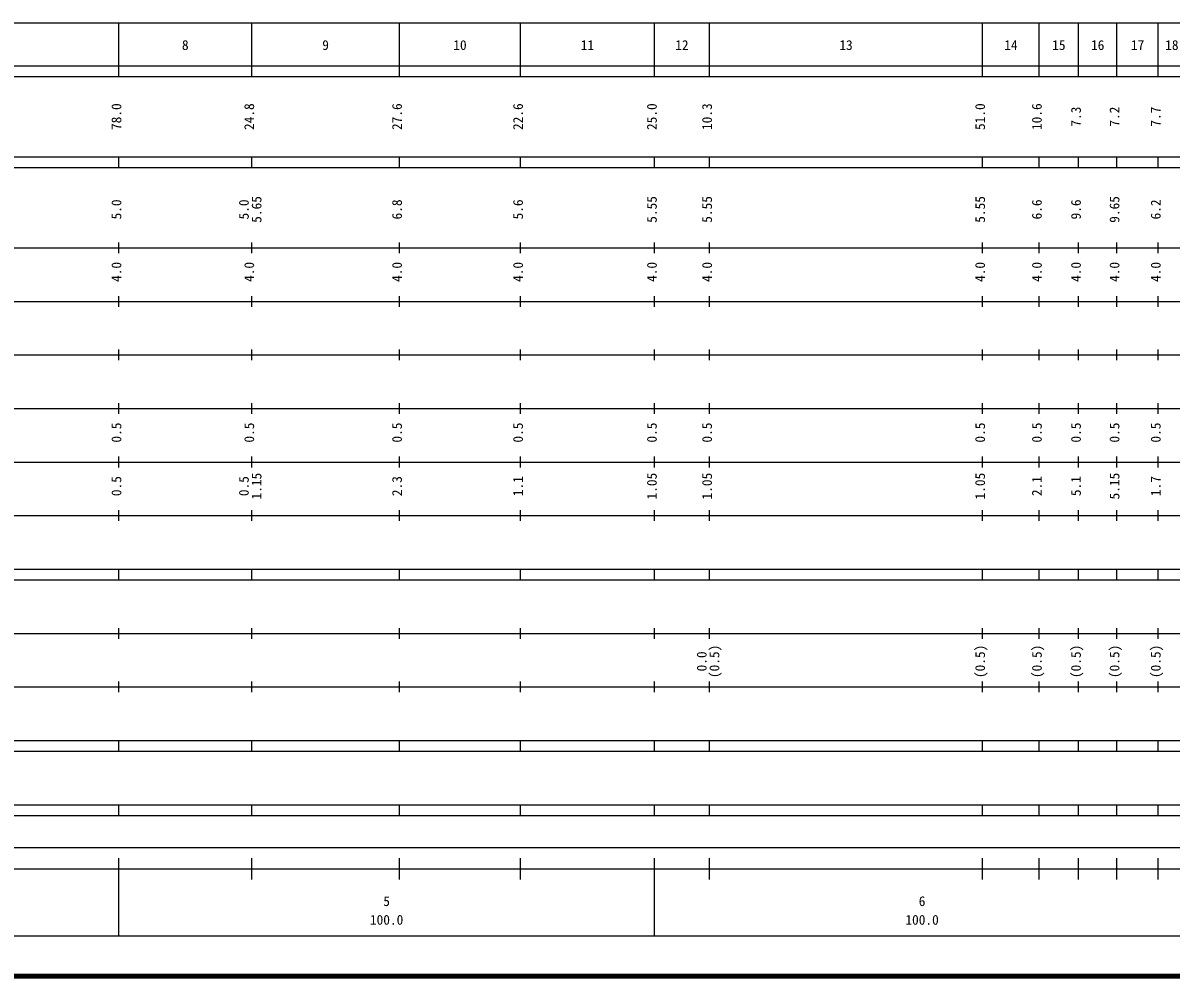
# Model space of a CAD drawing. Units: millimetres on the paper, enlarged 1000 times. Extents: x 40000 to 680000, y 20000 to 380000.
# Drawn here: x 250085 to 464497, y 20000 to 198000 of the extents above; entities that cross this region are included whole.
import ezdxf
from ezdxf.enums import TextEntityAlignment as Align

# ---------------------------------------------------------------- set-up
doc = ezdxf.new("R2010")
doc.units = ezdxf.units.MM
doc.header["$LTSCALE"] = 1000
doc.layers.add('S-TTL', color=2, linetype='Continuous', lineweight=140)
doc.layers.add('S-TTL-BAND', color=7, linetype='Continuous', lineweight=25)
doc.styles.add('ＭＳ ゴシック', font='')
doc.styles.get('ＭＳ ゴシック').set_extended_font_data('MS Gothic')

msp = doc.modelspace()

# ---------------------------------------------------------------- linework, layer by layer
at = {"layer": 'S-TTL'}
msp.add_line((40000, 20000), (680000, 20000), dxfattribs=at)
at = {"layer": 'S-TTL-BAND'}
for p, q in [((68000, 198000), (579000, 198000)), ((268000, 188000), (268000, 198000)), ((292800, 188000), (292800, 198000)), ((320400, 188000), (320400, 198000)), ((343000, 188000), (343000, 198000)), ((368000, 188000), (368000, 198000)), ((378300, 188000), (378300, 198000)), ((429300, 188000), (429300, 198000)), ((439900, 188000), (439900, 198000)), ((447200, 188000), (447200, 198000)), ((454400, 188000), (454400, 198000)), ((462100, 188000), (462100, 198000)), ((40000, 190000), (579000, 190000)), ((40000, 188000), (579000, 188000)), ((40000, 173000), (579000, 173000)), ((268000, 171000), (268000, 173000)), ((292800, 171000), (292800, 173000)), ((320400, 171000), (320400, 173000)), ((343000, 171000), (343000, 173000)), ((368000, 171000), (368000, 173000)), ((378300, 171000), (378300, 173000)), ((429300, 171000), (429300, 173000)), ((439900, 171000), (439900, 173000)), ((447200, 171000), (447200, 173000)), ((454400, 171000), (454400, 173000)), ((462100, 171000), (462100, 173000)), ((40000, 171000), (579000, 171000)), ((268000, 155000), (268000, 157000)), ((292800, 155000), (292800, 157000)), ((320400, 155000), (320400, 157000)), ((343000, 155000), (343000, 157000)), ((368000, 155000), (368000, 157000)), ((378300, 155000), (378300, 157000)), ((429300, 155000), (429300, 157000)), ((439900, 155000), (439900, 157000)), ((447200, 155000), (447200, 157000)), ((454400, 155000), (454400, 157000)), ((462100, 155000), (462100, 157000)), ((40000, 156000), (579000, 156000)), ((46000, 146000), (579000, 146000)), ((268000, 145000), (268000, 147000)), ((292800, 145000), (292800, 147000)), ((320400, 145000), (320400, 147000)), ((343000, 145000), (343000, 147000)), ((368000, 145000), (368000, 147000)), ((378300, 145000), (378300, 147000)), ((429300, 145000), (429300, 147000)), ((439900, 145000), (439900, 147000)), ((447200, 145000), (447200, 147000)), ((454400, 145000), (454400, 147000)), ((462100, 145000), (462100, 147000)), ((52000, 136000), (579000, 136000)), ((268000, 135000), (268000, 137000)), ((292800, 135000), (292800, 137000)), ((320400, 135000), (320400, 137000)), ((343000, 135000), (343000, 137000)), ((368000, 135000), (368000, 137000)), ((378300, 135000), (378300, 137000)), ((429300, 135000), (429300, 137000)), ((439900, 135000), (439900, 137000)), ((447200, 135000), (447200, 137000)), ((454400, 135000), (454400, 137000)), ((462100, 135000), (462100, 137000)), ((268000, 125000), (268000, 127000)), ((292800, 125000), (292800, 127000)), ((320400, 125000), (320400, 127000)), ((343000, 125000), (343000, 127000)), ((368000, 125000), (368000, 127000)), ((378300, 125000), (378300, 127000)), ((429300, 125000), (429300, 127000)), ((439900, 125000), (439900, 127000)), ((447200, 125000), (447200, 127000)), ((454400, 125000), (454400, 127000)), ((462100, 125000), (462100, 127000)), ((46000, 126000), (579000, 126000)), ((52000, 116000), (579000, 116000)), ((268000, 115000), (268000, 117000)), ((292800, 115000), (292800, 117000)), ((320400, 115000), (320400, 117000)), ((343000, 115000), (343000, 117000)), ((368000, 115000), (368000, 117000)), ((378300, 115000), (378300, 117000)), ((429300, 115000), (429300, 117000)), ((439900, 115000), (439900, 117000)), ((447200, 115000), (447200, 117000)), ((454400, 115000), (454400, 117000)), ((462100, 115000), (462100, 117000)), ((46000, 106000), (579000, 106000)), ((268000, 105000), (268000, 107000)), ((292800, 105000), (292800, 107000)), ((320400, 105000), (320400, 107000)), ((343000, 105000), (343000, 107000)), ((368000, 105000), (368000, 107000)), ((378300, 105000), (378300, 107000)), ((429300, 105000), (429300, 107000)), ((439900, 105000), (439900, 107000)), ((447200, 105000), (447200, 107000)), ((454400, 105000), (454400, 107000)), ((462100, 105000), (462100, 107000)), ((40000, 96000), (579000, 96000)), ((268000, 94000), (268000, 96000)), ((292800, 94000), (292800, 96000)), ((320400, 94000), (320400, 96000)), ((343000, 94000), (343000, 96000)), ((368000, 94000), (368000, 96000)), ((378300, 94000), (378300, 96000)), ((429300, 94000), (429300, 96000)), ((439900, 94000), (439900, 96000)), ((447200, 94000), (447200, 96000)), ((454400, 94000), (454400, 96000)), ((462100, 94000), (462100, 96000)), ((40000, 94000), (579000, 94000)), ((49000, 84000), (579000, 84000)), ((268000, 83000), (268000, 85000)), ((292800, 83000), (292800, 85000)), ((320400, 83000), (320400, 85000)), ((343000, 83000), (343000, 85000)), ((368000, 83000), (368000, 85000)), ((378300, 83000), (378300, 85000)), ((429300, 83000), (429300, 85000)), ((439900, 83000), (439900, 85000)), ((447200, 83000), (447200, 85000)), ((454400, 83000), (454400, 85000)), ((462100, 83000), (462100, 85000)), ((40000, 74000), (579000, 74000)), ((268000, 73000), (268000, 75000)), ((292800, 73000), (292800, 75000)), ((320400, 73000), (320400, 75000)), ((343000, 73000), (343000, 75000)), ((368000, 73000), (368000, 75000)), ((378300, 73000), (378300, 75000)), ((429300, 73000), (429300, 75000)), ((439900, 73000), (439900, 75000)), ((447200, 73000), (447200, 75000)), ((454400, 73000), (454400, 75000)), ((462100, 73000), (462100, 75000)), ((40000, 64000), (579000, 64000)), ((268000, 62000), (268000, 64000)), ((292800, 62000), (292800, 64000)), ((320400, 62000), (320400, 64000)), ((343000, 62000), (343000, 64000)), ((368000, 62000), (368000, 64000)), ((378300, 62000), (378300, 64000)), ((429300, 62000), (429300, 64000)), ((439900, 62000), (439900, 64000)), ((447200, 62000), (447200, 64000)), ((454400, 62000), (454400, 64000)), ((462100, 62000), (462100, 64000)), ((40000, 62000), (579000, 62000)), ((40000, 52000), (579000, 52000)), ((268000, 50000), (268000, 52000)), ((292800, 50000), (292800, 52000)), ((320400, 50000), (320400, 52000)), ((343000, 50000), (343000, 52000)), ((368000, 50000), (368000, 52000)), ((378300, 50000), (378300, 52000)), ((429300, 50000), (429300, 52000)), ((439900, 50000), (439900, 52000)), ((447200, 50000), (447200, 52000)), ((454400, 50000), (454400, 52000)), ((462100, 50000), (462100, 52000)), ((40000, 50000), (579000, 50000)), ((71000, 44000), (485000, 44000)), ((268000, 27500), (268000, 42000)), ((292800, 38000), (292800, 42000)), ((320400, 38000), (320400, 42000)), ((343000, 38000), (343000, 42000)), ((368000, 27500), (368000, 42000)), ((378300, 38000), (378300, 42000)), ((429300, 38000), (429300, 42000)), ((439900, 38000), (439900, 42000)), ((447200, 38000), (447200, 42000)), ((454400, 38000), (454400, 42000)), ((462100, 38000), (462100, 42000)), ((40000, 40000), (579000, 40000)), ((68000, 27500), (579000, 27500))]:
    msp.add_line(p, q, dxfattribs=at)

# ---------------------------------------------------------------- texts
at = {"layer": 'S-TTL-BAND', "style": 'ＭＳ ゴシック'}
for s, p in [('8', (280400, 192405)), ('9', (306600, 192405)), ('10', (331700, 192405)), ('11', (355500, 192405)), ('12', (373150, 192405)), ('13', (403800, 192405)), ('14', (434600, 192405)), ('15', (443550, 192405)), ('16', (450800, 192405)), ('17', (458250, 192405)), ('18', (464650, 192405)), ('5', (318000, 32523)), ('6', (418000, 32523)), ('100.0', (318000, 29033)), ('100.0', (418000, 29033))]:
    msp.add_text(s, height=1833, dxfattribs=at).set_placement(p, align=Align.BOTTOM_CENTER)
for s, p in [('78.0', (269000, 180500)), ('24.8', (293800, 180500)), ('27.6', (321400, 180500)), ('22.6', (344000, 180500)), ('25.0', (369000, 180500)), ('10.3', (379300, 180500)), ('51.0', (430300, 180500)), ('10.6', (440900, 180500)), ('7.2', (455400, 180500)), ('7.3', (448200, 180500)), ('7.7', (463100, 180500)), ('5.65', (295170, 163174)), ('5.55', (369000, 163174)), ('5.55', (379300, 163174)), ('5.55', (430300, 163174)), ('9.65', (455400, 163174)), ('5.0', (269000, 163174)), ('5.0', (292800, 163174)), ('6.8', (321400, 163174)), ('5.6', (344000, 163174)), ('6.6', (440900, 163174)), ('9.6', (448200, 163174)), ('6.2', (463100, 163174)), ('4.0', (269000, 151500)), ('4.0', (293800, 151500)), ('4.0', (321400, 151500)), ('4.0', (344000, 151500)), ('4.0', (369000, 151500)), ('4.0', (379300, 151500)), ('4.0', (430300, 151500)), ('4.0', (440900, 151500)), ('4.0', (448200, 151500)), ('4.0', (455400, 151500)), ('4.0', (463100, 151500)), ('0.5', (269000, 121500)), ('0.5', (293800, 121500)), ('0.5', (321400, 121500)), ('0.5', (344000, 121500)), ('0.5', (369000, 121500)), ('0.5', (379300, 121500)), ('0.5', (430300, 121500)), ('0.5', (440900, 121500)), ('0.5', (448200, 121500)), ('0.5', (455400, 121500)), ('0.5', (463100, 121500)), ('1.15', (295170, 111500)), ('1.05', (369000, 111500)), ('1.05', (379300, 111500)), ('1.05', (430300, 111500)), ('5.15', (455400, 111500)), ('0.5', (269000, 111500)), ('0.5', (292800, 111500)), ('2.3', (321400, 111500)), ('1.1', (344000, 111500)), ('2.1', (440900, 111500)), ('5.1', (448200, 111500)), ('1.7', (463100, 111500)), ('(0.5)', (380670, 78764)), ('(0.5)', (430300, 78764)), ('(0.5)', (440900, 78764)), ('(0.5)', (448200, 78764)), ('(0.5)', (455400, 78764)), ('(0.5)', (463100, 78764)), ('0.0', (378300, 78764))]:
    msp.add_text(s, height=1833, rotation=90, dxfattribs=at).set_placement(p, align=Align.BOTTOM_CENTER)

doc.saveas('drawing.dxf')
